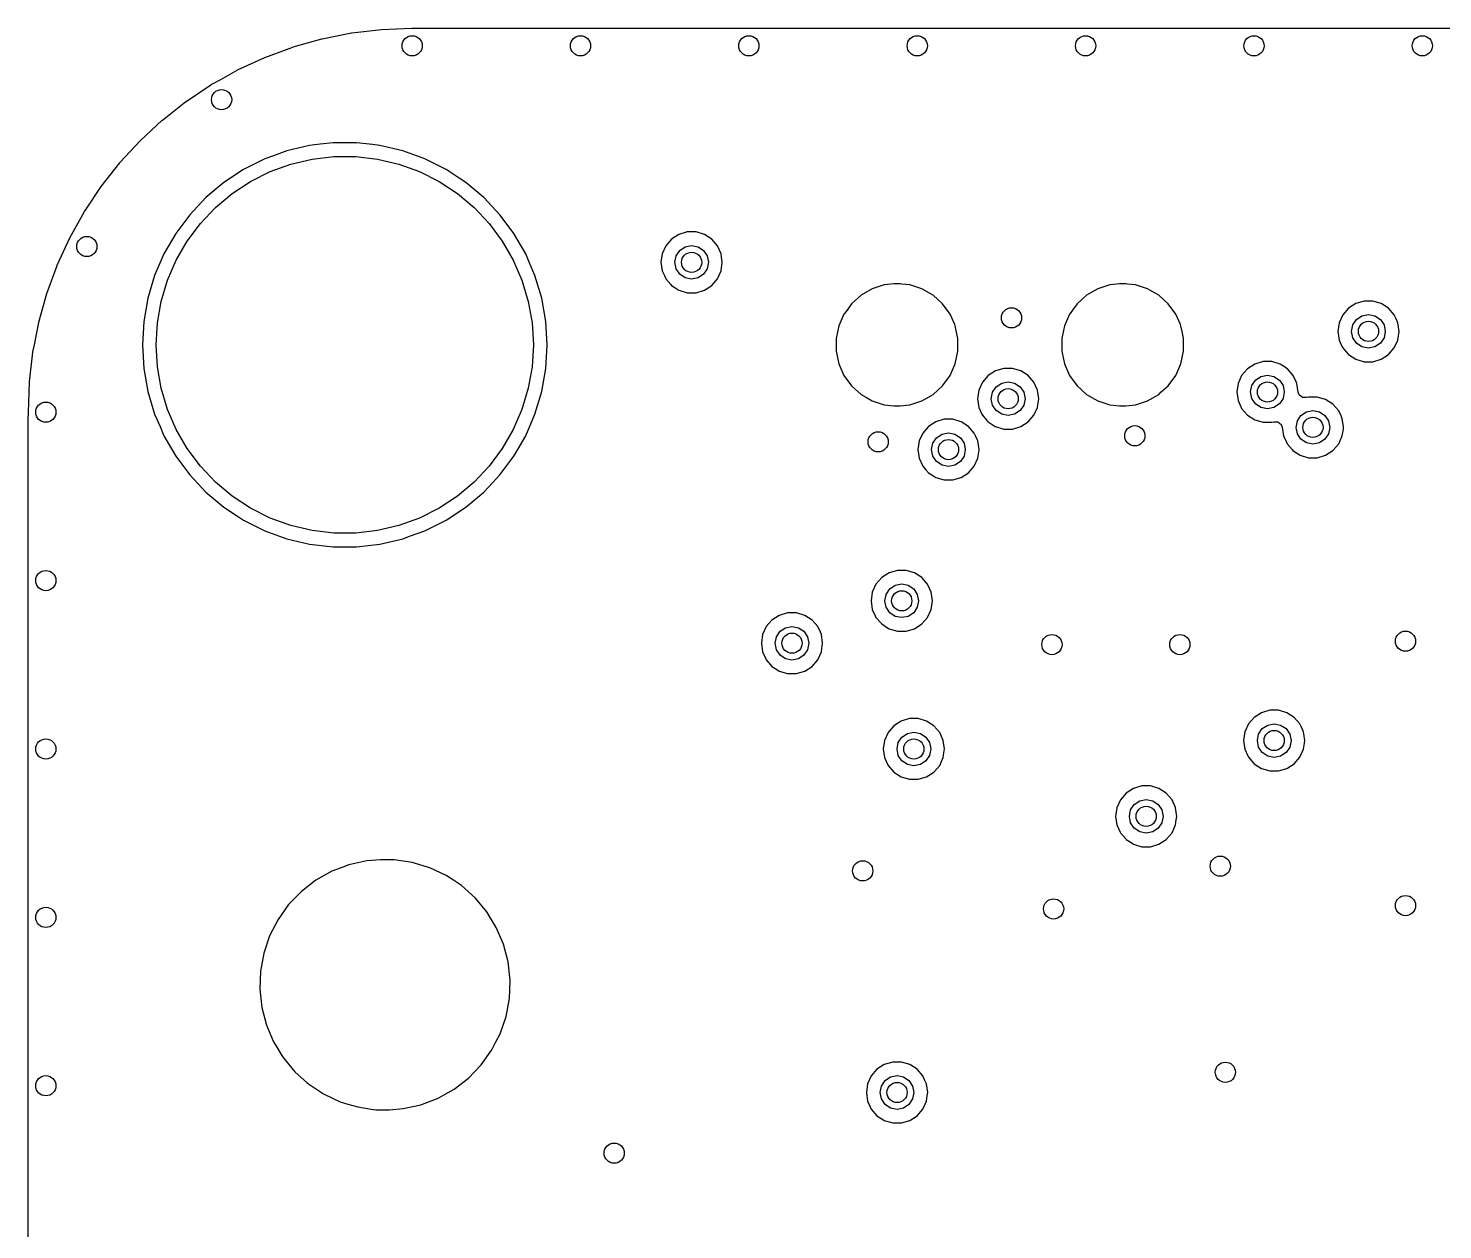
# Model space of a CAD drawing. Extents: x 100.3 to 185, y -144.7 to -85.3.
# Drawn here: x 100.3 to 121.3, y -103.14 to -85.3 of the extents above; entities that cross this region are included whole.
import ezdxf

# ---------------------------------------------------------------- set-up
doc = ezdxf.new("R2010")
doc.units = 0
doc.layers.add('BLACK', color=7, linetype='CONTINUOUS')

msp = doc.modelspace()

# ---------------------------------------------------------------- linework, layer by layer
at = {"layer": 'BLACK', "linetype": 'CONTINUOUS'}
for p, q in [((104.233, -85.5773), (104.66, -85.4572)), ((104.66, -85.4572), (104.664, -85.4563)), ((104.664, -85.4563), (105.099, -85.3701)), ((105.099, -85.3701), (105.103, -85.3695)), ((105.103, -85.3695), (105.543, -85.3178)), ((105.543, -85.3178), (105.547, -85.3175)), ((105.547, -85.3175), (105.991, -85.3005)), ((105.991, -85.3005), (105.993, -85.3005)), ((105.993, -85.3005), (106.04, -85.3006)), ((106.04, -85.3006), (106.04, -85.3006)), ((106.04, -85.3006), (106.047, -85.3006)), ((106.047, -85.3006), (106.048, -85.3005)), ((106.048, -85.3005), (151.507, -85.301)), ((103.813, -85.7319), (104.229, -85.5785)), ((104.229, -85.5785), (104.233, -85.5773)), ((103.407, -85.919), (103.81, -85.7334)), ((103.81, -85.7334), (103.813, -85.7319)), ((103.016, -86.1374), (103.157, -86.0589)), ((103.157, -86.0589), (103.403, -85.9207)), ((103.403, -85.9207), (103.407, -85.919)), ((102.644, -86.3859), (103.013, -86.1395)), ((103.013, -86.1395), (103.016, -86.1374)), ((102.293, -86.6629), (102.641, -86.3882)), ((102.641, -86.3882), (102.644, -86.3859)), ((101.964, -86.9667), (102.29, -86.6654)), ((102.29, -86.6654), (102.293, -86.6629)), ((101.661, -87.2953), (101.962, -86.9694)), ((101.962, -86.9694), (101.964, -86.9667)), ((104.138, -87.1207), (103.941, -87.1923)), ((104.478, -87.0401), (104.138, -87.1207)), ((104.634, -87.0219), (104.478, -87.0401)), ((104.825, -86.9995), (104.634, -87.0219)), ((105.175, -86.9995), (104.825, -86.9995)), ((105.409, -87.0269), (105.175, -86.9995)), ((105.522, -87.0401), (105.409, -87.0269)), ((105.862, -87.1207), (105.522, -87.0401)), ((106.19, -87.2402), (105.862, -87.1207)), ((105.862, -87.1207), (105.862, -87.1207)), ((105.862, -87.1207), (105.862, -87.1207)), ((101.384, -87.6469), (101.658, -87.2983)), ((101.658, -87.2983), (101.661, -87.2953)), ((103.81, -87.2402), (103.497, -87.3971)), ((103.941, -87.1923), (103.81, -87.2402)), ((103.81, -87.2402), (103.81, -87.2402)), ((103.81, -87.2402), (103.81, -87.2402)), ((103.891, -87.429), (104.197, -87.3176)), ((104.197, -87.3176), (104.514, -87.2425)), ((104.514, -87.2425), (104.837, -87.2047)), ((104.837, -87.2047), (105.163, -87.2047)), ((105.163, -87.2047), (105.486, -87.2425)), ((105.486, -87.2425), (105.803, -87.3176)), ((105.803, -87.3176), (106.109, -87.429)), ((106.503, -87.3971), (106.19, -87.2402)), ((106.19, -87.2402), (106.19, -87.2402)), ((106.19, -87.2402), (106.19, -87.2402)), ((103.497, -87.3971), (103.205, -87.5891)), ((103.328, -87.7541), (103.6, -87.5751)), ((103.6, -87.5751), (103.891, -87.429)), ((106.109, -87.429), (106.4, -87.5751)), ((106.4, -87.5751), (106.672, -87.7541)), ((106.7, -87.5269), (106.503, -87.3971)), ((106.795, -87.5892), (106.7, -87.5269)), ((101.157, -87.9868), (101.382, -87.65)), ((101.382, -87.65), (101.384, -87.6469)), ((103.205, -87.5891), (102.937, -87.8138)), ((103.079, -87.9634), (103.328, -87.7541)), ((106.672, -87.7541), (106.921, -87.9634)), ((107.063, -87.8138), (106.795, -87.5892)), ((101.136, -88.019), (101.157, -87.9868)), ((102.937, -87.8138), (102.698, -88.068)), ((102.855, -88.2002), (103.079, -87.9634)), ((106.921, -87.9634), (107.145, -88.2002)), ((107.302, -88.068), (107.063, -87.8138)), ((100.918, -88.4096), (101.134, -88.0224)), ((101.134, -88.0224), (101.136, -88.019)), ((102.698, -88.068), (102.489, -88.3484)), ((102.661, -88.4614), (102.855, -88.2002)), ((107.145, -88.2002), (107.339, -88.4614)), ((107.337, -88.115), (107.302, -88.068)), ((107.511, -88.3484), (107.337, -88.115)), ((100.731, -88.8161), (100.916, -88.413)), ((100.916, -88.413), (100.918, -88.4096)), ((102.489, -88.3484), (102.314, -88.6511)), ((102.489, -88.3484), (102.489, -88.3484)), ((107.686, -88.6511), (107.511, -88.3484)), ((109.961, -88.361), (109.852, -88.431)), ((110.085, -88.3245), (109.961, -88.361)), ((109.961, -88.361), (109.961, -88.361)), ((110.215, -88.3245), (110.085, -88.3245)), ((110.085, -88.3245), (110.085, -88.3245)), ((110.339, -88.361), (110.215, -88.3245)), ((110.215, -88.3245), (110.215, -88.3245)), ((110.448, -88.431), (110.339, -88.361)), ((110.339, -88.361), (110.339, -88.361)), ((110.339, -88.361), (110.339, -88.361)), ((110.339, -88.361), (110.339, -88.361)), ((102.498, -88.7434), (102.661, -88.4614)), ((107.339, -88.4614), (107.502, -88.7434)), ((109.767, -88.5289), (109.713, -88.6468)), ((109.852, -88.431), (109.767, -88.5289)), ((109.919, -88.6793), (109.973, -88.5982)), ((109.973, -88.5982), (110.054, -88.544)), ((110.054, -88.544), (110.15, -88.525)), ((110.15, -88.525), (110.246, -88.544)), ((110.246, -88.544), (110.327, -88.5982)), ((110.327, -88.5982), (110.381, -88.6793)), ((110.533, -88.5289), (110.448, -88.431)), ((110.448, -88.431), (110.448, -88.431)), ((110.448, -88.431), (110.448, -88.431)), ((110.563, -88.594), (110.533, -88.5289)), ((110.587, -88.6468), (110.563, -88.594)), ((100.576, -89.2361), (100.729, -88.8197)), ((100.729, -88.8197), (100.731, -88.8161)), ((102.314, -88.6511), (102.176, -88.972)), ((102.314, -88.6511), (102.314, -88.6511)), ((102.369, -89.0423), (102.498, -88.7434)), ((107.502, -88.7434), (107.631, -89.0423)), ((107.739, -88.775), (107.686, -88.6511)), ((107.824, -88.972), (107.739, -88.775)), ((109.713, -88.6468), (109.695, -88.775)), ((109.695, -88.775), (109.695, -88.775)), ((109.695, -88.775), (109.713, -88.9032)), ((109.9, -88.775), (109.919, -88.6793)), ((109.919, -88.8707), (109.9, -88.775)), ((110.381, -88.6793), (110.4, -88.775)), ((110.4, -88.775), (110.381, -88.8707)), ((110.594, -88.7005), (110.587, -88.6468)), ((110.587, -88.9032), (110.605, -88.775)), ((110.605, -88.775), (110.594, -88.7005)), ((102.176, -88.972), (102.075, -89.3069)), ((102.176, -88.972), (102.176, -88.972)), ((102.275, -89.3543), (102.369, -89.0423)), ((107.631, -89.0423), (107.725, -89.3543)), ((107.925, -89.3069), (107.824, -88.972)), ((109.713, -88.9032), (109.745, -88.972)), ((109.745, -88.972), (109.767, -89.0211)), ((109.767, -89.0211), (109.841, -89.1065)), ((109.973, -88.9518), (109.919, -88.8707)), ((110.054, -89.006), (109.973, -88.9518)), ((110.15, -89.025), (110.054, -89.006)), ((110.246, -89.006), (110.15, -89.025)), ((110.327, -88.9518), (110.246, -89.006)), ((110.381, -88.8707), (110.327, -88.9518)), ((110.448, -89.119), (110.533, -89.0211)), ((110.533, -89.0211), (110.587, -88.9032)), ((100.456, -89.6644), (100.575, -89.2398)), ((100.575, -89.2398), (100.576, -89.2361)), ((109.841, -89.1065), (109.852, -89.119)), ((109.852, -89.119), (109.93, -89.1691)), ((109.93, -89.1691), (109.961, -89.189)), ((109.961, -89.189), (110.085, -89.2255)), ((110.085, -89.2255), (110.085, -89.2255)), ((110.085, -89.2255), (110.215, -89.2255)), ((110.215, -89.2255), (110.339, -89.189)), ((110.215, -89.2255), (110.215, -89.2255)), ((110.339, -89.189), (110.448, -89.119)), ((112.83, -89.1691), (112.665, -89.2642)), ((113.011, -89.1104), (112.83, -89.1691)), ((112.83, -89.1691), (112.83, -89.1691)), ((113.11, -89.1), (113.011, -89.1104)), ((113.011, -89.1104), (113.011, -89.1104)), ((113.011, -89.1104), (113.011, -89.1104)), ((113.153, -89.0955), (113.11, -89.1)), ((113.247, -89.0955), (113.153, -89.0955)), ((113.153, -89.0955), (113.153, -89.0955)), ((113.273, -89.0982), (113.247, -89.0955)), ((113.247, -89.0955), (113.247, -89.0955)), ((113.389, -89.1104), (113.273, -89.0982)), ((113.57, -89.1691), (113.389, -89.1104)), ((113.389, -89.1104), (113.389, -89.1104)), ((113.389, -89.1104), (113.389, -89.1104)), ((113.684, -89.2352), (113.57, -89.1691)), ((113.57, -89.1691), (113.57, -89.1691)), ((113.735, -89.2642), (113.684, -89.2352)), ((116.18, -89.1691), (116.015, -89.2642)), ((116.361, -89.1104), (116.18, -89.1691)), ((116.18, -89.1691), (116.18, -89.1691)), ((116.46, -89.1), (116.361, -89.1104)), ((116.361, -89.1104), (116.361, -89.1104)), ((116.361, -89.1104), (116.361, -89.1104)), ((116.503, -89.0955), (116.46, -89.1)), ((116.597, -89.0955), (116.503, -89.0955)), ((116.503, -89.0955), (116.503, -89.0955)), ((116.623, -89.0982), (116.597, -89.0955)), ((116.597, -89.0955), (116.597, -89.0955)), ((116.739, -89.1104), (116.623, -89.0982)), ((116.92, -89.1691), (116.739, -89.1104)), ((116.739, -89.1104), (116.739, -89.1104)), ((116.739, -89.1104), (116.739, -89.1104)), ((116.956, -89.19), (116.92, -89.1691)), ((116.92, -89.1691), (116.92, -89.1691)), ((117.034, -89.2352), (116.956, -89.19)), ((117.085, -89.2642), (117.034, -89.2352)), ((102.075, -89.3069), (102.015, -89.6511)), ((102.075, -89.3069), (102.075, -89.3069)), ((102.219, -89.6749), (102.275, -89.3543)), ((107.725, -89.3543), (107.781, -89.6749)), ((107.985, -89.6511), (107.925, -89.3069)), ((112.524, -89.3914), (112.457, -89.484)), ((112.665, -89.2642), (112.524, -89.3914)), ((113.876, -89.3914), (113.735, -89.2642)), ((113.988, -89.5453), (113.876, -89.3914)), ((115.874, -89.3914), (115.807, -89.484)), ((116.015, -89.2642), (115.874, -89.3914)), ((117.226, -89.3914), (117.085, -89.2642)), ((117.338, -89.5453), (117.226, -89.3914)), ((119.902, -89.456), (119.817, -89.5539)), ((120.011, -89.386), (119.902, -89.456)), ((120.135, -89.3495), (120.011, -89.386)), ((120.011, -89.386), (120.011, -89.386)), ((120.265, -89.3495), (120.135, -89.3495)), ((120.135, -89.3495), (120.135, -89.3495)), ((120.389, -89.386), (120.265, -89.3495)), ((120.265, -89.3495), (120.265, -89.3495)), ((120.498, -89.456), (120.389, -89.386)), ((120.389, -89.386), (120.389, -89.386)), ((120.389, -89.386), (120.389, -89.386)), ((120.389, -89.386), (120.389, -89.386)), ((120.583, -89.5539), (120.498, -89.456)), ((120.498, -89.456), (120.498, -89.456)), ((120.498, -89.456), (120.498, -89.456)), ((100.39, -90), (100.455, -89.6706)), ((100.455, -89.6706), (100.456, -89.6669)), ((100.456, -89.6669), (100.456, -89.6644)), ((102.015, -89.6511), (101.994, -90)), ((102.2, -90), (102.219, -89.6749)), ((107.781, -89.6749), (107.8, -90)), ((108.006, -90), (107.985, -89.6511)), ((112.412, -89.5453), (112.335, -89.7189)), ((112.421, -89.534), (112.412, -89.5453)), ((112.412, -89.5453), (112.412, -89.5453)), ((112.457, -89.484), (112.421, -89.534)), ((114.057, -89.7), (113.988, -89.5453)), ((113.988, -89.5453), (113.988, -89.5453)), ((113.988, -89.5453), (113.988, -89.5453)), ((115.762, -89.5453), (115.685, -89.7189)), ((115.771, -89.534), (115.762, -89.5453)), ((115.762, -89.5453), (115.762, -89.5453)), ((115.807, -89.484), (115.771, -89.534)), ((117.407, -89.7), (117.338, -89.5453)), ((117.338, -89.5453), (117.338, -89.5453)), ((117.338, -89.5453), (117.338, -89.5453)), ((119.763, -89.6718), (119.745, -89.8)), ((119.817, -89.5539), (119.763, -89.6718)), ((119.969, -89.7043), (120.023, -89.6232)), ((120.023, -89.6232), (120.104, -89.569)), ((120.104, -89.569), (120.2, -89.55)), ((120.2, -89.55), (120.296, -89.569)), ((120.296, -89.569), (120.377, -89.6232)), ((120.377, -89.6232), (120.431, -89.7043)), ((120.61, -89.6122), (120.583, -89.5539)), ((120.637, -89.6718), (120.61, -89.6122)), ((120.655, -89.8), (120.637, -89.6718)), ((112.321, -89.7863), (112.295, -89.9049)), ((112.335, -89.719), (112.321, -89.7863)), ((112.335, -89.7189), (112.335, -89.719)), ((114.065, -89.719), (114.057, -89.7)), ((114.105, -89.9049), (114.065, -89.719)), ((115.671, -89.7863), (115.645, -89.9049)), ((115.685, -89.719), (115.671, -89.7863)), ((115.685, -89.7189), (115.685, -89.719)), ((117.415, -89.719), (117.407, -89.7)), ((117.432, -89.8), (117.415, -89.719)), ((117.454, -89.9049), (117.432, -89.8)), ((119.745, -89.8), (119.745, -89.8)), ((119.745, -89.8), (119.763, -89.9282)), ((119.95, -89.8), (119.969, -89.7043)), ((119.969, -89.8957), (119.95, -89.8)), ((120.431, -89.7043), (120.45, -89.8)), ((120.45, -89.8), (120.431, -89.8957)), ((120.637, -89.9282), (120.655, -89.8005)), ((120.655, -89.8005), (120.655, -89.8)), ((120.655, -89.8), (120.655, -89.8)), ((100.369, -90.1058), (100.39, -90)), ((101.994, -90), (102.015, -90.3489)), ((102.219, -90.3251), (102.2, -90)), ((107.8, -90), (107.781, -90.3251)), ((107.985, -90.3489), (108, -90.0951)), ((108, -90.0951), (108.006, -90)), ((112.295, -89.9049), (112.295, -90.0951)), ((112.295, -90.0951), (112.321, -90.214)), ((114.065, -90.281), (114.105, -90.0951)), ((114.105, -90.0951), (114.105, -89.9049)), ((115.645, -89.9049), (115.645, -90.0951)), ((115.645, -90.0951), (115.671, -90.214)), ((117.415, -90.281), (117.454, -90.0951)), ((117.454, -90.0951), (117.454, -89.9049)), ((119.763, -89.9282), (119.796, -90)), ((119.796, -90), (119.817, -90.0461)), ((119.817, -90.0461), (119.895, -90.136)), ((120.023, -89.9768), (119.969, -89.8957)), ((120.104, -90.031), (120.023, -89.9768)), ((120.2, -90.05), (120.104, -90.031)), ((120.296, -90.031), (120.2, -90.05)), ((120.377, -89.9768), (120.296, -90.031)), ((120.431, -89.8957), (120.377, -89.9768)), ((120.498, -90.144), (120.583, -90.0461)), ((120.583, -90.0461), (120.637, -89.9282)), ((100.317, -90.55), (100.368, -90.1096)), ((100.368, -90.1096), (100.369, -90.1058)), ((112.321, -90.214), (112.335, -90.281)), ((112.335, -90.281), (112.335, -90.2811)), ((112.335, -90.2811), (112.412, -90.4547)), ((113.988, -90.4547), (114.065, -90.281)), ((115.671, -90.214), (115.685, -90.281)), ((115.685, -90.281), (115.685, -90.2811)), ((115.685, -90.2811), (115.762, -90.4547)), ((117.338, -90.4547), (117.415, -90.281)), ((118.511, -90.286), (118.402, -90.356)), ((118.635, -90.2495), (118.511, -90.286)), ((118.511, -90.286), (118.511, -90.286)), ((118.765, -90.2495), (118.635, -90.2495)), ((118.635, -90.2495), (118.635, -90.2495)), ((118.889, -90.286), (118.765, -90.2495)), ((118.765, -90.2495), (118.765, -90.2495)), ((118.998, -90.356), (118.889, -90.286)), ((118.889, -90.286), (118.889, -90.286)), ((118.889, -90.286), (118.889, -90.286)), ((118.889, -90.286), (118.889, -90.286)), ((119.895, -90.136), (119.902, -90.144)), ((119.902, -90.144), (120.011, -90.214)), ((120.011, -90.214), (120.011, -90.214)), ((120.011, -90.214), (120.135, -90.2505)), ((120.135, -90.2505), (120.135, -90.2505)), ((120.135, -90.2505), (120.265, -90.2505)), ((120.265, -90.2505), (120.389, -90.214)), ((120.265, -90.2505), (120.265, -90.2505)), ((120.389, -90.214), (120.498, -90.144)), ((102.015, -90.3489), (102.075, -90.6931)), ((102.275, -90.6457), (102.219, -90.3251)), ((107.781, -90.3251), (107.725, -90.6457)), ((107.925, -90.6931), (107.985, -90.3489)), ((112.412, -90.4547), (112.412, -90.4547)), ((112.412, -90.4547), (112.412, -90.4547)), ((112.412, -90.4547), (112.524, -90.6086)), ((113.876, -90.6086), (113.988, -90.4547)), ((114.552, -90.456), (114.467, -90.5539)), ((114.661, -90.386), (114.552, -90.456)), ((114.785, -90.3495), (114.661, -90.386)), ((114.661, -90.386), (114.661, -90.386)), ((114.915, -90.3495), (114.785, -90.3495)), ((114.785, -90.3495), (114.785, -90.3495)), ((115.039, -90.386), (114.915, -90.3495)), ((114.915, -90.3495), (114.915, -90.3495)), ((115.148, -90.456), (115.039, -90.386)), ((115.039, -90.386), (115.039, -90.386)), ((115.039, -90.386), (115.039, -90.386)), ((115.039, -90.386), (115.039, -90.386)), ((115.233, -90.5539), (115.148, -90.456)), ((115.148, -90.456), (115.148, -90.456)), ((115.148, -90.456), (115.148, -90.456)), ((115.762, -90.4547), (115.762, -90.4547)), ((115.762, -90.4547), (115.762, -90.4547)), ((115.762, -90.4547), (115.874, -90.6086)), ((117.226, -90.6086), (117.338, -90.4547)), ((118.317, -90.4539), (118.263, -90.5718)), ((118.402, -90.356), (118.317, -90.4539)), ((118.523, -90.5232), (118.604, -90.469)), ((118.604, -90.469), (118.7, -90.45)), ((118.7, -90.45), (118.796, -90.469)), ((118.796, -90.469), (118.877, -90.5232)), ((119.083, -90.4539), (118.998, -90.356)), ((118.998, -90.356), (118.998, -90.356)), ((118.998, -90.356), (118.998, -90.356)), ((119.127, -90.55), (119.083, -90.4539)), ((119.083, -90.4539), (119.083, -90.4539)), ((100.301, -90.9983), (100.317, -90.5541)), ((100.317, -90.5502), (100.317, -90.55)), ((100.317, -90.5541), (100.317, -90.5502)), ((102.075, -90.6931), (102.075, -90.6931)), ((102.075, -90.6931), (102.176, -91.028)), ((102.369, -90.9577), (102.275, -90.6457)), ((107.725, -90.6457), (107.631, -90.9577)), ((107.824, -91.028), (107.925, -90.6931)), ((112.524, -90.6086), (112.665, -90.7358)), ((113.735, -90.7358), (113.876, -90.6086)), ((114.413, -90.6718), (114.395, -90.8)), ((114.467, -90.5539), (114.413, -90.6718)), ((114.6, -90.8), (114.619, -90.7043)), ((114.619, -90.7043), (114.673, -90.6232)), ((114.673, -90.6232), (114.754, -90.569)), ((114.754, -90.569), (114.85, -90.55)), ((114.85, -90.55), (114.946, -90.569)), ((114.946, -90.569), (115.027, -90.6232)), ((115.027, -90.6232), (115.081, -90.7043)), ((115.081, -90.7043), (115.1, -90.8)), ((115.258, -90.6086), (115.233, -90.5539)), ((115.287, -90.6718), (115.258, -90.6086)), ((115.305, -90.8), (115.287, -90.6718)), ((115.874, -90.6086), (116.015, -90.7358)), ((117.085, -90.7358), (117.124, -90.7)), ((117.124, -90.7), (117.226, -90.6086)), ((118.263, -90.5718), (118.245, -90.7)), ((118.245, -90.7), (118.245, -90.7)), ((118.245, -90.7), (118.263, -90.8282)), ((118.45, -90.7), (118.469, -90.6043)), ((118.469, -90.7957), (118.45, -90.7)), ((118.469, -90.6043), (118.523, -90.5232)), ((118.877, -90.5232), (118.931, -90.6043)), ((118.931, -90.6043), (118.95, -90.7)), ((118.95, -90.7), (118.931, -90.7957)), ((119.137, -90.5718), (119.127, -90.55)), ((119.155, -90.7021), (119.137, -90.5718)), ((119.172, -90.7439), (119.155, -90.7021)), ((112.665, -90.7358), (112.744, -90.7812)), ((112.744, -90.7812), (112.83, -90.8308)), ((112.83, -90.8308), (112.83, -90.8309)), ((112.83, -90.8309), (112.83, -90.8309)), ((112.83, -90.8309), (113.011, -90.8896)), ((113.011, -90.8896), (113.153, -90.9045)), ((113.153, -90.9045), (113.153, -90.9045)), ((113.153, -90.9045), (113.247, -90.9045)), ((113.247, -90.9045), (113.389, -90.8896)), ((113.247, -90.9045), (113.247, -90.9045)), ((113.389, -90.8896), (113.57, -90.8309)), ((113.57, -90.8309), (113.623, -90.8)), ((113.623, -90.8), (113.735, -90.7358)), ((114.395, -90.8), (114.395, -90.8)), ((114.395, -90.8), (114.413, -90.9282)), ((114.413, -90.9282), (114.459, -91.028)), ((114.619, -90.8957), (114.6, -90.8)), ((114.673, -90.9768), (114.619, -90.8957)), ((115.081, -90.8957), (115.027, -90.9768)), ((115.1, -90.8), (115.081, -90.8957)), ((115.233, -91.0461), (115.287, -90.9282)), ((115.287, -90.9282), (115.301, -90.8309)), ((115.301, -90.8309), (115.305, -90.8)), ((115.305, -90.8), (115.305, -90.8)), ((116.015, -90.7358), (116.094, -90.7812)), ((116.094, -90.7812), (116.18, -90.8308)), ((116.18, -90.8308), (116.18, -90.8309)), ((116.18, -90.8309), (116.18, -90.8309)), ((116.18, -90.8309), (116.361, -90.8896)), ((116.361, -90.8896), (116.503, -90.9045)), ((116.503, -90.9045), (116.503, -90.9045)), ((116.503, -90.9045), (116.597, -90.9045)), ((116.597, -90.9045), (116.739, -90.8896)), ((116.597, -90.9045), (116.597, -90.9045)), ((116.739, -90.8896), (116.92, -90.8309)), ((116.92, -90.8309), (117.085, -90.7358)), ((118.263, -90.8282), (118.309, -90.9282)), ((118.309, -90.9282), (118.317, -90.9461)), ((118.523, -90.8768), (118.469, -90.7957)), ((118.604, -90.931), (118.523, -90.8768)), ((118.7, -90.95), (118.604, -90.931)), ((118.796, -90.931), (118.7, -90.95)), ((118.877, -90.8768), (118.796, -90.931)), ((118.931, -90.7957), (118.877, -90.8768)), ((119.22, -90.7812), (119.172, -90.7439)), ((119.281, -90.783), (119.22, -90.7812)), ((119.31, -90.7745), (119.281, -90.783)), ((119.44, -90.7745), (119.31, -90.7745)), ((119.31, -90.7745), (119.31, -90.7745)), ((119.564, -90.811), (119.44, -90.7745)), ((119.44, -90.7745), (119.44, -90.7745)), ((119.673, -90.881), (119.564, -90.811)), ((119.564, -90.811), (119.564, -90.811)), ((119.564, -90.811), (119.564, -90.811)), ((119.564, -90.811), (119.564, -90.811)), ((119.758, -90.9789), (119.673, -90.881)), ((119.673, -90.881), (119.673, -90.881)), ((119.673, -90.881), (119.673, -90.881)), ((100.3, -91.0553), (100.301, -91.0536)), ((100.3, -93.8), (100.3, -91.0553)), ((100.301, -91.0002), (100.301, -90.9983)), ((100.301, -91.044), (100.301, -91.0002)), ((100.301, -91.0536), (100.301, -91.044)), ((102.176, -91.028), (102.176, -91.028)), ((102.176, -91.028), (102.256, -91.214)), ((102.498, -91.2566), (102.369, -90.9577)), ((107.631, -90.9577), (107.502, -91.2566)), ((107.686, -91.3489), (107.824, -91.028)), ((113.774, -91.141), (113.666, -91.211)), ((113.775, -91.141), (113.774, -91.141)), ((113.899, -91.1045), (113.775, -91.141)), ((114.028, -91.1045), (113.899, -91.1045)), ((113.899, -91.1045), (113.899, -91.1045)), ((114.153, -91.141), (114.028, -91.1045)), ((114.028, -91.1045), (114.028, -91.1045)), ((114.262, -91.211), (114.153, -91.141)), ((114.153, -91.141), (114.153, -91.141)), ((114.153, -91.141), (114.153, -91.141)), ((114.153, -91.141), (114.153, -91.141)), ((114.459, -91.028), (114.467, -91.0461)), ((114.467, -91.0461), (114.533, -91.1218)), ((114.533, -91.1218), (114.552, -91.144)), ((114.552, -91.144), (114.656, -91.211)), ((114.754, -91.031), (114.673, -90.9768)), ((114.85, -91.05), (114.754, -91.031)), ((114.946, -91.031), (114.85, -91.05)), ((115.027, -90.9768), (114.946, -91.031)), ((115.039, -91.214), (115.148, -91.144)), ((115.148, -91.144), (115.233, -91.0461)), ((118.317, -90.9461), (118.402, -91.044)), ((118.402, -91.044), (118.402, -91.044)), ((118.402, -91.044), (118.496, -91.1045)), ((118.496, -91.1045), (118.511, -91.114)), ((118.511, -91.114), (118.635, -91.1505)), ((118.635, -91.1505), (118.635, -91.1505)), ((118.635, -91.1505), (118.765, -91.1505)), ((118.765, -91.1505), (118.794, -91.142)), ((118.765, -91.1505), (118.765, -91.1505)), ((118.794, -91.142), (118.855, -91.1438)), ((118.855, -91.1438), (118.903, -91.1811)), ((119.125, -91.225), (119.144, -91.1293)), ((119.144, -91.1293), (119.198, -91.0482)), ((119.198, -91.0482), (119.279, -90.994)), ((119.279, -90.994), (119.375, -90.975)), ((119.375, -90.975), (119.471, -90.994)), ((119.471, -90.994), (119.552, -91.0482)), ((119.552, -91.0482), (119.606, -91.1293)), ((119.606, -91.1293), (119.625, -91.225)), ((119.793, -91.056), (119.758, -90.9789)), ((119.812, -91.0968), (119.793, -91.056)), ((119.828, -91.211), (119.812, -91.0968)), ((102.256, -91.214), (102.314, -91.3489)), ((102.314, -91.3489), (102.489, -91.6516)), ((102.661, -91.5386), (102.498, -91.2566)), ((107.502, -91.2566), (107.339, -91.5386)), ((107.567, -91.555), (107.686, -91.3489)), ((113.581, -91.309), (113.527, -91.4268)), ((113.666, -91.211), (113.581, -91.309)), ((113.787, -91.3782), (113.868, -91.324)), ((113.868, -91.324), (113.964, -91.305)), ((113.964, -91.305), (114.059, -91.324)), ((114.059, -91.324), (114.14, -91.3782)), ((114.346, -91.309), (114.262, -91.211)), ((114.262, -91.211), (114.262, -91.211)), ((114.262, -91.211), (114.262, -91.211)), ((114.367, -91.3532), (114.346, -91.309)), ((114.4, -91.4268), (114.367, -91.3532)), ((114.656, -91.211), (114.661, -91.214)), ((114.661, -91.214), (114.785, -91.2505)), ((114.785, -91.2505), (114.785, -91.2505)), ((114.785, -91.2505), (114.915, -91.2505)), ((114.915, -91.2505), (115.039, -91.214)), ((114.915, -91.2505), (114.915, -91.2505)), ((118.903, -91.1811), (118.92, -91.2229)), ((118.92, -91.2229), (118.938, -91.3532)), ((118.938, -91.3532), (118.981, -91.4461)), ((119.144, -91.3207), (119.125, -91.225)), ((119.198, -91.4018), (119.144, -91.3207)), ((119.606, -91.3207), (119.552, -91.4018)), ((119.625, -91.225), (119.606, -91.3207)), ((119.758, -91.4711), (119.812, -91.3532)), ((119.812, -91.3532), (119.827, -91.25)), ((119.827, -91.25), (119.83, -91.225)), ((119.83, -91.225), (119.828, -91.211)), ((102.855, -91.7998), (102.661, -91.5386)), ((107.339, -91.5386), (107.145, -91.7998)), ((107.511, -91.6516), (107.567, -91.555)), ((113.527, -91.4268), (113.508, -91.555)), ((113.508, -91.555), (113.508, -91.555)), ((113.508, -91.555), (113.527, -91.6832)), ((113.714, -91.555), (113.733, -91.4593)), ((113.733, -91.6507), (113.714, -91.555)), ((113.733, -91.4593), (113.787, -91.3782)), ((114.14, -91.3782), (114.195, -91.4593)), ((114.195, -91.4593), (114.214, -91.555)), ((114.214, -91.555), (114.195, -91.6507)), ((114.419, -91.555), (114.4, -91.4268)), ((114.413, -91.594), (114.419, -91.555)), ((114.419, -91.555), (114.419, -91.555)), ((118.981, -91.4461), (118.992, -91.4711)), ((118.992, -91.4711), (119.066, -91.556)), ((119.066, -91.556), (119.077, -91.569)), ((119.077, -91.569), (119.186, -91.639)), ((119.279, -91.456), (119.198, -91.4018)), ((119.375, -91.475), (119.279, -91.456)), ((119.471, -91.456), (119.375, -91.475)), ((119.552, -91.4018), (119.471, -91.456)), ((119.564, -91.639), (119.673, -91.569)), ((119.673, -91.569), (119.758, -91.4711)), ((102.489, -91.6516), (102.698, -91.932)), ((107.302, -91.932), (107.511, -91.6516)), ((113.527, -91.6832), (113.581, -91.8011)), ((113.787, -91.7318), (113.733, -91.6507)), ((113.868, -91.786), (113.787, -91.7318)), ((114.14, -91.7318), (114.059, -91.786)), ((114.195, -91.6507), (114.14, -91.7318)), ((114.346, -91.8011), (114.4, -91.6832)), ((114.4, -91.6832), (114.413, -91.594)), ((119.186, -91.639), (119.186, -91.639)), ((119.186, -91.639), (119.31, -91.6755)), ((119.31, -91.6755), (119.31, -91.6755)), ((119.31, -91.6755), (119.44, -91.6755)), ((119.44, -91.6755), (119.564, -91.639)), ((119.44, -91.6755), (119.44, -91.6755)), ((102.698, -91.932), (102.937, -92.1862)), ((103.079, -92.0366), (102.855, -91.7998)), ((107.145, -91.7998), (106.921, -92.0366)), ((107.191, -92.05), (107.302, -91.932)), ((113.581, -91.8011), (113.581, -91.8011)), ((113.581, -91.8011), (113.624, -91.8505)), ((113.624, -91.8505), (113.666, -91.899)), ((113.666, -91.899), (113.717, -91.932)), ((113.717, -91.932), (113.774, -91.969)), ((113.774, -91.969), (113.899, -92.0055)), ((113.964, -91.805), (113.868, -91.786)), ((114.059, -91.786), (113.964, -91.805)), ((114.028, -92.0055), (114.153, -91.969)), ((114.153, -91.969), (114.262, -91.899)), ((114.262, -91.899), (114.346, -91.8011)), ((102.937, -92.1862), (103.205, -92.4108)), ((103.328, -92.2459), (103.079, -92.0366)), ((106.921, -92.0366), (106.672, -92.2459)), ((106.795, -92.4108), (107.063, -92.1862)), ((107.063, -92.1862), (107.191, -92.05)), ((113.899, -92.0055), (113.899, -92.0055)), ((113.899, -92.0055), (114.028, -92.0055)), ((114.028, -92.0055), (114.028, -92.0055)), ((103.205, -92.4108), (103.391, -92.5331)), ((103.6, -92.4249), (103.328, -92.2459)), ((106.672, -92.2459), (106.4, -92.4249)), ((106.503, -92.6029), (106.795, -92.4108)), ((103.391, -92.5331), (103.48, -92.5914)), ((103.48, -92.5914), (103.497, -92.6029)), ((103.497, -92.6029), (103.81, -92.7598)), ((103.891, -92.571), (103.6, -92.4249)), ((104.197, -92.6824), (103.891, -92.571)), ((106.109, -92.571), (105.803, -92.6824)), ((106.4, -92.4249), (106.109, -92.571)), ((106.19, -92.7598), (106.503, -92.6029)), ((103.81, -92.7598), (104.138, -92.8793)), ((104.514, -92.7575), (104.197, -92.6824)), ((104.837, -92.7953), (104.514, -92.7575)), ((105.163, -92.7953), (104.837, -92.7953)), ((105.486, -92.7575), (105.163, -92.7953)), ((105.803, -92.6824), (105.486, -92.7575)), ((105.977, -92.8375), (106.19, -92.7598)), ((104.138, -92.8793), (104.138, -92.8793)), ((104.138, -92.8793), (104.138, -92.8793)), ((104.138, -92.8793), (104.478, -92.9599)), ((104.478, -92.9599), (104.478, -92.9599)), ((104.478, -92.9599), (104.478, -92.9599)), ((104.478, -92.9599), (104.825, -93.0005)), ((104.825, -93.0005), (104.825, -93.0005)), ((104.825, -93.0005), (105.175, -93.0005)), ((105.175, -93.0005), (105.522, -92.9599)), ((105.175, -93.0005), (105.175, -93.0005)), ((105.522, -92.9599), (105.777, -92.8995)), ((105.522, -92.9599), (105.522, -92.9599)), ((105.522, -92.9599), (105.522, -92.9599)), ((105.777, -92.8995), (105.862, -92.8793)), ((105.862, -92.8793), (105.977, -92.8375)), ((112.972, -93.456), (112.887, -93.5539)), ((113.081, -93.386), (112.972, -93.456)), ((113.205, -93.3495), (113.081, -93.386)), ((113.081, -93.386), (113.081, -93.386)), ((113.335, -93.3495), (113.205, -93.3495)), ((113.205, -93.3495), (113.205, -93.3495)), ((113.459, -93.386), (113.335, -93.3495)), ((113.335, -93.3495), (113.335, -93.3495)), ((113.568, -93.456), (113.459, -93.386)), ((113.459, -93.386), (113.459, -93.386)), ((113.459, -93.386), (113.459, -93.386)), ((113.459, -93.386), (113.459, -93.386)), ((113.653, -93.5539), (113.568, -93.456)), ((113.568, -93.456), (113.568, -93.456)), ((113.568, -93.456), (113.568, -93.456)), ((112.887, -93.5539), (112.833, -93.6718)), ((113.039, -93.7043), (113.093, -93.6232)), ((113.093, -93.6232), (113.174, -93.569)), ((113.174, -93.569), (113.27, -93.55)), ((113.27, -93.55), (113.366, -93.569)), ((113.366, -93.569), (113.447, -93.6232)), ((113.447, -93.6232), (113.501, -93.7043)), ((113.682, -93.6175), (113.653, -93.5539)), ((113.707, -93.6718), (113.682, -93.6175)), ((100.3, -94.43), (100.3, -93.8)), ((112.833, -93.6718), (112.815, -93.8)), ((112.815, -93.8), (112.815, -93.8)), ((112.815, -93.8), (112.833, -93.9282)), ((113.02, -93.8), (113.039, -93.7043)), ((113.039, -93.8957), (113.02, -93.8)), ((113.501, -93.7043), (113.52, -93.8)), ((113.52, -93.8), (113.501, -93.8957)), ((113.725, -93.8), (113.707, -93.6718)), ((113.707, -93.9282), (113.716, -93.864)), ((113.716, -93.864), (113.725, -93.8)), ((113.725, -93.8), (113.725, -93.8)), ((111.342, -94.086), (111.257, -94.1839)), ((111.451, -94.016), (111.342, -94.086)), ((111.575, -93.9795), (111.451, -94.016)), ((111.451, -94.016), (111.451, -94.016)), ((111.705, -93.9795), (111.575, -93.9795)), ((111.575, -93.9795), (111.575, -93.9795)), ((111.829, -94.016), (111.705, -93.9795)), ((111.705, -93.9795), (111.705, -93.9795)), ((111.938, -94.086), (111.829, -94.016)), ((111.829, -94.016), (111.829, -94.016)), ((111.829, -94.016), (111.829, -94.016)), ((111.829, -94.016), (111.829, -94.016)), ((112.023, -94.1839), (111.938, -94.086)), ((111.938, -94.086), (111.938, -94.086)), ((111.938, -94.086), (111.938, -94.086)), ((112.833, -93.9282), (112.876, -94.0218)), ((112.876, -94.0218), (112.887, -94.0461)), ((112.887, -94.0461), (112.972, -94.144)), ((113.093, -93.9768), (113.039, -93.8957)), ((113.174, -94.031), (113.093, -93.9768)), ((113.27, -94.05), (113.174, -94.031)), ((113.366, -94.031), (113.27, -94.05)), ((113.447, -93.9768), (113.366, -94.031)), ((113.501, -93.8957), (113.447, -93.9768)), ((113.568, -94.144), (113.653, -94.0461)), ((113.653, -94.0461), (113.707, -93.9282)), ((111.257, -94.1839), (111.203, -94.3018)), ((111.409, -94.3343), (111.463, -94.2532)), ((111.463, -94.2532), (111.544, -94.199)), ((111.544, -94.199), (111.64, -94.18)), ((111.64, -94.18), (111.736, -94.199)), ((111.736, -94.199), (111.817, -94.2532)), ((111.817, -94.2532), (111.871, -94.3343)), ((112.061, -94.2669), (112.023, -94.1839)), ((112.077, -94.3018), (112.061, -94.2669)), ((112.972, -94.144), (112.972, -94.144)), ((112.972, -94.144), (113.06, -94.2005)), ((113.06, -94.2005), (113.081, -94.214)), ((113.081, -94.214), (113.205, -94.2505)), ((113.205, -94.2505), (113.205, -94.2505)), ((113.205, -94.2505), (113.335, -94.2505)), ((113.335, -94.2505), (113.459, -94.214)), ((113.335, -94.2505), (113.335, -94.2505)), ((113.459, -94.214), (113.568, -94.144)), ((100.3, -96), (100.3, -94.43)), ((111.203, -94.3018), (111.185, -94.43)), ((111.185, -94.43), (111.185, -94.43)), ((111.185, -94.43), (111.203, -94.5582)), ((111.39, -94.43), (111.409, -94.3343)), ((111.409, -94.5257), (111.39, -94.43)), ((111.871, -94.3343), (111.89, -94.43)), ((111.89, -94.43), (111.871, -94.5257)), ((112.095, -94.43), (112.077, -94.3018)), ((112.077, -94.5582), (112.084, -94.51)), ((112.084, -94.51), (112.095, -94.43)), ((112.095, -94.43), (112.095, -94.43)), ((111.203, -94.5582), (111.247, -94.654)), ((111.247, -94.654), (111.257, -94.6761)), ((111.257, -94.6761), (111.322, -94.7505)), ((111.463, -94.6068), (111.409, -94.5257)), ((111.544, -94.661), (111.463, -94.6068)), ((111.64, -94.68), (111.544, -94.661)), ((111.736, -94.661), (111.64, -94.68)), ((111.817, -94.6068), (111.736, -94.661)), ((111.871, -94.5257), (111.817, -94.6068)), ((111.938, -94.774), (112.023, -94.6761)), ((112.023, -94.6761), (112.077, -94.5582)), ((111.322, -94.7505), (111.342, -94.774)), ((111.342, -94.774), (111.416, -94.8216)), ((111.416, -94.8216), (111.451, -94.844)), ((111.451, -94.844), (111.575, -94.8805)), ((111.575, -94.8805), (111.575, -94.8805)), ((111.575, -94.8805), (111.705, -94.8805)), ((111.705, -94.8805), (111.723, -94.875)), ((111.705, -94.8805), (111.705, -94.8805)), ((111.723, -94.875), (111.829, -94.844)), ((111.829, -94.844), (111.938, -94.774)), ((113.385, -95.5495), (113.261, -95.586)), ((113.515, -95.5495), (113.385, -95.5495)), ((113.385, -95.5495), (113.385, -95.5495)), ((113.639, -95.586), (113.515, -95.5495)), ((113.515, -95.5495), (113.515, -95.5495)), ((118.502, -95.531), (118.417, -95.6289)), ((118.611, -95.461), (118.502, -95.531)), ((118.735, -95.4245), (118.611, -95.461)), ((118.611, -95.461), (118.611, -95.461)), ((118.865, -95.4245), (118.735, -95.4245)), ((118.735, -95.4245), (118.735, -95.4245)), ((118.989, -95.461), (118.865, -95.4245)), ((118.865, -95.4245), (118.865, -95.4245)), ((119.098, -95.531), (118.989, -95.461)), ((118.989, -95.461), (118.989, -95.461)), ((118.989, -95.461), (118.989, -95.461)), ((118.989, -95.461), (118.989, -95.461)), ((119.183, -95.6289), (119.098, -95.531)), ((119.098, -95.531), (119.098, -95.531)), ((119.098, -95.531), (119.098, -95.531)), ((113.067, -95.7539), (113.013, -95.8718)), ((113.152, -95.656), (113.067, -95.7539)), ((113.261, -95.586), (113.152, -95.656)), ((113.261, -95.586), (113.261, -95.586)), ((113.273, -95.8232), (113.354, -95.769)), ((113.354, -95.769), (113.45, -95.75)), ((113.45, -95.75), (113.546, -95.769)), ((113.546, -95.769), (113.627, -95.8232)), ((113.748, -95.656), (113.639, -95.586)), ((113.639, -95.586), (113.639, -95.586)), ((113.639, -95.586), (113.639, -95.586)), ((113.639, -95.586), (113.639, -95.586)), ((113.833, -95.7539), (113.748, -95.656)), ((113.748, -95.656), (113.748, -95.656)), ((113.748, -95.656), (113.748, -95.656)), ((113.877, -95.8506), (113.833, -95.7539)), ((118.363, -95.7468), (118.345, -95.875)), ((118.417, -95.6289), (118.363, -95.7468)), ((118.569, -95.7793), (118.623, -95.6982)), ((118.623, -95.6982), (118.704, -95.644)), ((118.704, -95.644), (118.8, -95.625)), ((118.8, -95.625), (118.896, -95.644)), ((118.896, -95.644), (118.977, -95.6982)), ((118.977, -95.6982), (119.031, -95.7793)), ((119.196, -95.6587), (119.183, -95.6289)), ((119.237, -95.7468), (119.196, -95.6587)), ((119.241, -95.775), (119.237, -95.7468)), ((113.013, -95.8718), (112.995, -96)), ((113.2, -96), (113.219, -95.9043)), ((113.219, -95.9043), (113.273, -95.8232)), ((113.627, -95.8232), (113.681, -95.9043)), ((113.681, -95.9043), (113.7, -96)), ((113.887, -95.8718), (113.877, -95.8506)), ((113.887, -95.875), (113.887, -95.8718)), ((113.905, -96), (113.887, -95.875)), ((118.345, -95.875), (118.345, -95.875)), ((118.345, -95.875), (118.363, -96.0032)), ((118.55, -95.875), (118.569, -95.7793)), ((118.569, -95.9707), (118.55, -95.875)), ((118.623, -96.0518), (118.569, -95.9707)), ((119.031, -95.9707), (118.977, -96.0518)), ((119.031, -95.7793), (119.05, -95.875)), ((119.05, -95.875), (119.031, -95.9707)), ((119.237, -96.0032), (119.25, -95.914)), ((119.255, -95.875), (119.241, -95.775)), ((119.25, -95.914), (119.255, -95.875)), ((119.255, -95.875), (119.255, -95.875)), ((100.3, -97), (100.3, -96)), ((112.995, -96), (112.995, -96)), ((112.995, -96), (113.013, -96.1282)), ((113.013, -96.1282), (113.063, -96.236)), ((113.219, -96.0957), (113.2, -96)), ((113.273, -96.1768), (113.219, -96.0957)), ((113.354, -96.231), (113.273, -96.1768)), ((113.627, -96.1768), (113.546, -96.231)), ((113.681, -96.0957), (113.627, -96.1768)), ((113.7, -96), (113.681, -96.0957)), ((113.833, -96.2461), (113.887, -96.1282)), ((113.887, -96.1282), (113.897, -96.056)), ((113.897, -96.056), (113.905, -96)), ((113.905, -96), (113.905, -96)), ((118.363, -96.0032), (118.408, -96.1005)), ((118.408, -96.1005), (118.417, -96.1211)), ((118.417, -96.1211), (118.498, -96.214)), ((118.704, -96.106), (118.623, -96.0518)), ((118.8, -96.125), (118.704, -96.106)), ((118.896, -96.106), (118.8, -96.125)), ((118.977, -96.0518), (118.896, -96.106)), ((119.098, -96.219), (119.183, -96.1211)), ((119.183, -96.1211), (119.237, -96.0032)), ((113.063, -96.236), (113.067, -96.2461)), ((113.067, -96.2461), (113.152, -96.344)), ((113.152, -96.344), (113.152, -96.344)), ((113.152, -96.344), (113.245, -96.4039)), ((113.45, -96.25), (113.354, -96.231)), ((113.546, -96.231), (113.45, -96.25)), ((113.639, -96.414), (113.748, -96.344)), ((113.748, -96.344), (113.833, -96.2461)), ((118.498, -96.214), (118.502, -96.219)), ((118.502, -96.219), (118.61, -96.2881)), ((118.61, -96.2881), (118.611, -96.289)), ((118.611, -96.289), (118.735, -96.3255)), ((118.735, -96.3255), (118.735, -96.3255)), ((118.735, -96.3255), (118.865, -96.3255)), ((118.865, -96.3255), (118.989, -96.289)), ((118.865, -96.3255), (118.865, -96.3255)), ((118.989, -96.289), (119.098, -96.219)), ((113.245, -96.4039), (113.261, -96.414)), ((113.261, -96.414), (113.385, -96.4505)), ((113.385, -96.4505), (113.385, -96.4505)), ((113.385, -96.4505), (113.515, -96.4505)), ((113.515, -96.4505), (113.639, -96.414)), ((113.515, -96.4505), (113.515, -96.4505)), ((116.711, -96.586), (116.602, -96.656)), ((116.835, -96.5495), (116.711, -96.586)), ((116.711, -96.586), (116.711, -96.586)), ((116.965, -96.5495), (116.835, -96.5495)), ((116.835, -96.5495), (116.835, -96.5495)), ((117.089, -96.586), (116.965, -96.5495)), ((116.965, -96.5495), (116.965, -96.5495)), ((117.198, -96.656), (117.089, -96.586)), ((117.089, -96.586), (117.089, -96.586)), ((117.089, -96.586), (117.089, -96.586)), ((117.089, -96.586), (117.089, -96.586)), ((116.517, -96.7539), (116.463, -96.8718)), ((116.602, -96.656), (116.517, -96.7539)), ((116.723, -96.8232), (116.804, -96.769)), ((116.804, -96.769), (116.9, -96.75)), ((116.9, -96.75), (116.996, -96.769)), ((116.996, -96.769), (117.077, -96.8232)), ((117.283, -96.7539), (117.198, -96.656)), ((117.198, -96.656), (117.198, -96.656)), ((117.198, -96.656), (117.198, -96.656)), ((117.336, -96.8697), (117.283, -96.7539)), ((100.3, -99.5679), (100.3, -97)), ((116.463, -96.8718), (116.445, -97)), ((116.445, -97), (116.445, -97)), ((116.445, -97), (116.463, -97.1282)), ((116.65, -97), (116.669, -96.9043)), ((116.669, -97.0957), (116.65, -97)), ((116.669, -96.9043), (116.723, -96.8232)), ((117.077, -96.8232), (117.131, -96.9043)), ((117.131, -96.9043), (117.15, -97)), ((117.15, -97), (117.131, -97.0957)), ((117.337, -96.8718), (117.336, -96.8697)), ((117.355, -97), (117.337, -96.8718)), ((117.347, -97.0539), (117.355, -97)), ((117.355, -97), (117.355, -97)), ((116.463, -97.1282), (116.513, -97.236)), ((116.513, -97.236), (116.517, -97.2461)), ((116.723, -97.1768), (116.669, -97.0957)), ((116.804, -97.231), (116.723, -97.1768)), ((116.9, -97.25), (116.804, -97.231)), ((116.996, -97.231), (116.9, -97.25)), ((117.077, -97.1768), (116.996, -97.231)), ((117.131, -97.0957), (117.077, -97.1768)), ((117.283, -97.2461), (117.337, -97.1282)), ((117.337, -97.1282), (117.347, -97.0539)), ((116.517, -97.2461), (116.595, -97.3364)), ((116.595, -97.3364), (116.602, -97.344)), ((116.602, -97.344), (116.674, -97.39)), ((116.674, -97.39), (116.711, -97.414)), ((116.711, -97.414), (116.835, -97.4505)), ((116.835, -97.4505), (116.835, -97.4505)), ((116.835, -97.4505), (116.965, -97.4505)), ((116.965, -97.4505), (117.089, -97.414)), ((116.965, -97.4505), (116.965, -97.4505)), ((117.089, -97.414), (117.198, -97.344)), ((117.198, -97.344), (117.283, -97.2461)), ((105.325, -97.6602), (105.06, -97.7192)), ((105.528, -97.6453), (105.325, -97.6602)), ((105.325, -97.6602), (105.325, -97.6602)), ((105.325, -97.6602), (105.325, -97.6602)), ((105.731, -97.6453), (105.528, -97.6453)), ((106, -97.6848), (105.731, -97.6453)), ((105.731, -97.6453), (105.731, -97.6453)), ((104.806, -97.8162), (104.569, -97.9491)), ((104.944, -97.7636), (104.806, -97.8162)), ((105.06, -97.7192), (104.944, -97.7636)), ((106.26, -97.7631), (106, -97.6848)), ((106, -97.6848), (106, -97.6848)), ((106.506, -97.8783), (106.26, -97.7631)), ((104.569, -97.9491), (104.355, -98.115)), ((104.569, -97.9491), (104.569, -97.9491)), ((106.614, -97.95), (106.506, -97.8783)), ((106.506, -97.8783), (106.506, -97.8783)), ((106.506, -97.8783), (106.506, -97.8783)), ((106.732, -98.0281), (106.614, -97.95)), ((106.934, -98.2093), (106.732, -98.0281)), ((106.732, -98.0281), (106.732, -98.0281)), ((106.732, -98.0281), (106.732, -98.0281)), ((104.355, -98.115), (104.166, -98.3104)), ((104.355, -98.115), (104.355, -98.115)), ((107.063, -98.364), (106.934, -98.2093)), ((106.934, -98.2093), (106.934, -98.2093)), ((104.166, -98.3104), (104.008, -98.5312)), ((104.166, -98.3104), (104.166, -98.3104)), ((107.108, -98.4179), (107.063, -98.364)), ((107.158, -98.5), (107.108, -98.4179)), ((107.249, -98.6497), (107.158, -98.5)), ((104.008, -98.5312), (103.884, -98.7727)), ((107.356, -98.8996), (107.249, -98.6497)), ((103.884, -98.7727), (103.796, -99.0296)), ((103.884, -98.7727), (103.884, -98.7727)), ((107.424, -99.1622), (107.356, -98.8996)), ((103.796, -99.0296), (103.747, -99.2966)), ((103.796, -99.0296), (103.796, -99.0296)), ((103.747, -99.2966), (103.737, -99.5679)), ((107.454, -99.4321), (107.424, -99.1622)), ((107.449, -99.58), (107.454, -99.4321)), ((100.3, -102.15), (100.3, -99.5679)), ((103.737, -99.5679), (103.767, -99.8378)), ((107.395, -99.9704), (107.444, -99.7034)), ((107.444, -99.7034), (107.449, -99.58)), ((103.767, -99.8378), (103.835, -100.1)), ((107.307, -100.227), (107.395, -99.9704)), ((103.835, -100.1), (103.835, -100.1)), ((103.835, -100.1), (103.942, -100.35)), ((103.942, -100.35), (103.999, -100.444)), ((107.183, -100.469), (107.244, -100.35)), ((107.244, -100.35), (107.307, -100.227)), ((103.999, -100.444), (104.055, -100.536)), ((104.055, -100.536), (104.083, -100.582)), ((104.083, -100.582), (104.083, -100.582)), ((104.083, -100.582), (104.257, -100.791)), ((107.025, -100.69), (107.183, -100.469)), ((104.257, -100.791), (104.257, -100.791)), ((104.257, -100.791), (104.257, -100.791)), ((104.257, -100.791), (104.257, -100.791)), ((104.257, -100.791), (104.307, -100.836)), ((106.837, -100.885), (107.025, -100.69)), ((112.902, -100.756), (112.817, -100.854)), ((113.011, -100.686), (112.902, -100.756)), ((113.135, -100.649), (113.011, -100.686)), ((113.011, -100.686), (113.011, -100.686)), ((113.265, -100.649), (113.135, -100.649)), ((113.135, -100.649), (113.135, -100.649)), ((113.389, -100.686), (113.265, -100.649)), ((113.265, -100.649), (113.265, -100.649)), ((113.498, -100.756), (113.389, -100.686)), ((113.389, -100.686), (113.389, -100.686)), ((113.389, -100.686), (113.389, -100.686)), ((113.389, -100.686), (113.389, -100.686)), ((113.583, -100.854), (113.498, -100.756)), ((113.498, -100.756), (113.498, -100.756)), ((113.498, -100.756), (113.498, -100.756)), ((104.307, -100.836), (104.435, -100.95)), ((104.435, -100.95), (104.459, -100.972)), ((104.459, -100.972), (104.685, -101.122)), ((106.622, -101.051), (106.837, -100.885)), ((112.763, -100.972), (112.745, -101.1)), ((112.817, -100.854), (112.763, -100.972)), ((112.95, -101.1), (112.969, -101.004)), ((112.969, -101.004), (113.023, -100.923)), ((113.023, -100.923), (113.104, -100.869)), ((113.104, -100.869), (113.2, -100.85)), ((113.2, -100.85), (113.296, -100.869)), ((113.296, -100.869), (113.377, -100.923)), ((113.377, -100.923), (113.431, -101.004)), ((113.431, -101.004), (113.45, -101.1)), ((113.615, -100.924), (113.583, -100.854)), ((113.637, -100.972), (113.615, -100.924)), ((113.655, -101.1), (113.637, -100.972)), ((104.685, -101.122), (104.685, -101.122)), ((104.685, -101.122), (104.685, -101.122)), ((104.685, -101.122), (104.818, -101.184)), ((104.818, -101.184), (104.931, -101.237)), ((106.131, -101.281), (106.385, -101.184)), ((106.385, -101.184), (106.534, -101.1)), ((106.534, -101.1), (106.622, -101.051)), ((112.745, -101.1), (112.745, -101.1)), ((112.745, -101.1), (112.763, -101.228)), ((112.763, -101.228), (112.803, -101.315)), ((112.969, -101.196), (112.95, -101.1)), ((113.023, -101.277), (112.969, -101.196)), ((113.431, -101.196), (113.377, -101.277)), ((113.45, -101.1), (113.431, -101.196)), ((113.583, -101.346), (113.637, -101.228)), ((113.637, -101.228), (113.648, -101.15)), ((113.648, -101.15), (113.655, -101.1)), ((113.655, -101.1), (113.655, -101.1)), ((104.931, -101.237), (105.043, -101.271)), ((105.043, -101.271), (105.191, -101.315)), ((105.191, -101.315), (105.191, -101.315)), ((105.191, -101.315), (105.191, -101.315)), ((105.191, -101.315), (105.393, -101.345)), ((105.393, -101.345), (105.46, -101.355)), ((105.46, -101.355), (105.46, -101.355)), ((105.46, -101.355), (105.663, -101.355)), ((105.663, -101.355), (105.866, -101.34)), ((105.866, -101.34), (106.131, -101.281)), ((112.803, -101.315), (112.817, -101.346)), ((112.817, -101.346), (112.902, -101.444)), ((113.104, -101.331), (113.023, -101.277)), ((113.2, -101.35), (113.104, -101.331)), ((113.296, -101.331), (113.2, -101.35)), ((113.377, -101.277), (113.296, -101.331)), ((113.498, -101.444), (113.583, -101.346)), ((112.902, -101.444), (112.902, -101.444)), ((112.902, -101.444), (112.989, -101.5)), ((112.989, -101.5), (113.011, -101.514)), ((113.011, -101.514), (113.135, -101.55)), ((113.135, -101.55), (113.135, -101.55)), ((113.135, -101.55), (113.265, -101.55)), ((113.265, -101.55), (113.389, -101.514)), ((113.265, -101.55), (113.265, -101.55)), ((113.389, -101.514), (113.498, -101.444)), ((100.3, -103.05), (100.3, -102.15)), ((100.3, -103.675), (100.3, -103.05))]:
    msp.add_line(p, q, dxfattribs=at)
at = {"layer": 'BLACK'}
for centre in [(106, -85.56), (108.5, -85.56), (111, -85.56), (113.5, -85.56), (116, -85.56), (118.5, -85.56), (121, -85.56), (103.17, -86.36), (101.17, -88.54), (110.15, -88.775), (114.9, -89.6), (120.2, -89.8), (114.85, -90.8), (118.7, -90.7), (100.56, -91), (119.375, -91.225), (112.92, -91.44), (116.73, -91.35), (113.964, -91.555), (100.56, -93.5), (113.27, -93.8), (111.64, -94.43), (115.5, -94.45), (117.4, -94.45), (120.75, -94.4), (118.8, -95.875), (100.56, -96), (113.45, -96), (116.9, -97), (112.69, -97.81), (118, -97.74), (115.525, -98.375), (120.75, -98.325), (100.56, -98.5), (118.075, -100.8), (100.56, -101), (113.2, -101.1), (109, -102)]:
    msp.add_circle(centre, 0.15, dxfattribs=at)

doc.saveas('drawing.dxf')
